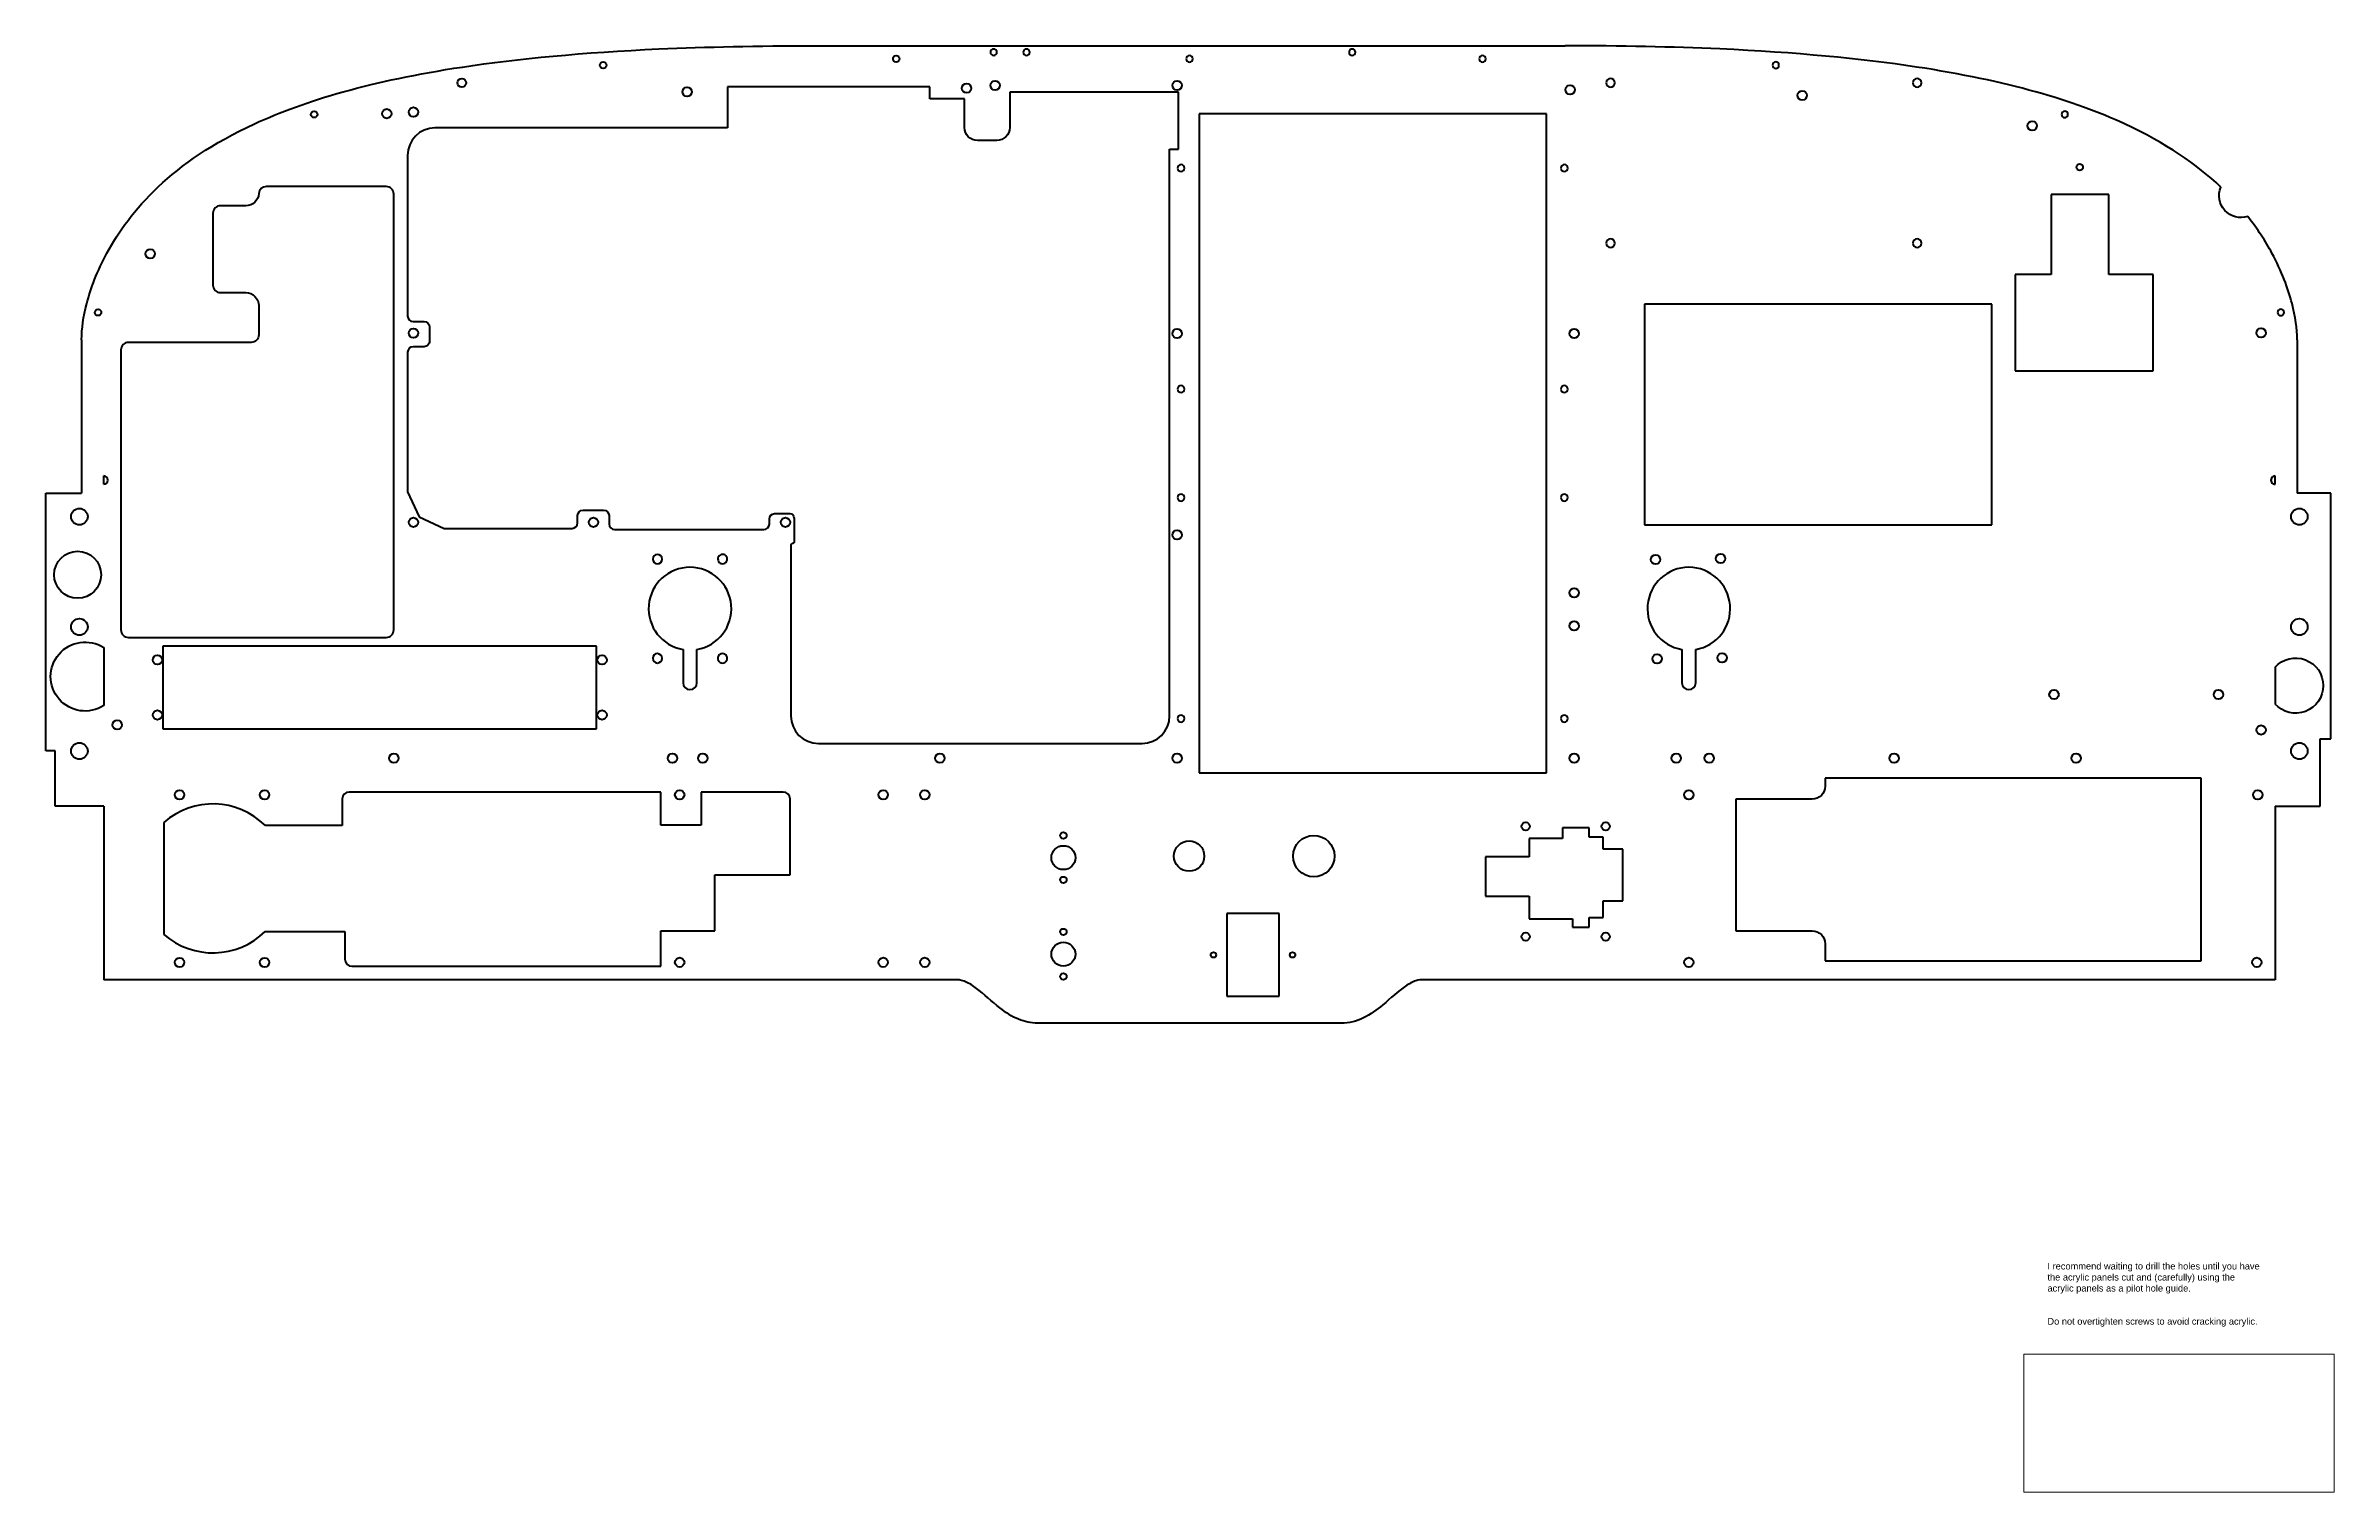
# Model space of a CAD drawing. Header units: inches. Extents: x 1.7 to 43.2, y 0.5 to 26.7.
import ezdxf

# ---------------------------------------------------------------- set-up
doc = ezdxf.new("R2010")
doc.units = ezdxf.units.IN
doc.header["$LTSCALE"] = 0.75
doc.header["$MEASUREMENT"] = 0
for name, color, linetype, lineweight in [('GD&T Symbols', 7, 'Continuous', 25), ('Notes', 7, 'Continuous', 25), ('Visible', 7, 'Continuous', 50)]:
    doc.layers.add(name, color=color, linetype=linetype, lineweight=lineweight)
doc.styles.get("Standard").update_dxf_attribs({"font": 'arial.ttf'})
picture_1 = doc.add_image_def('image1.png', size_in_pixel=(900, 400))

msp = doc.modelspace()

# ---------------------------------------------------------------- linework, layer by layer
at = {"layer": 'Visible', "extrusion": (0, 1, 0)}
for p, q in [((15.66, 26.72), (29.28, 26.72)), ((14.093, 25.974), (14.093, 25.232)), ((17.765, 25.974), (14.093, 25.974)), ((17.765, 25.76), (17.765, 25.974)), ((18.392, 25.76), (17.765, 25.76)), ((18.392, 25.238), (18.392, 25.76)), ((19.212, 25.881), (19.212, 25.238)), ((22.275, 25.881), (19.212, 25.881)), ((22.275, 24.845), (22.275, 25.881)), ((28.944, 25.487), (22.644, 25.487)), ((22.644, 25.487), (22.644, 13.535)), ((28.944, 13.535), (28.944, 25.487)), ((14.093, 25.232), (8.79, 25.232)), ((18.976, 25.001), (18.628, 25.001)), ((8.295, 24.732), (8.295, 21.82)), ((22.112, 24.845), (22.275, 24.845)), ((22.112, 14.569), (22.112, 24.845)), ((7.906, 24.166), (5.735, 24.166)), ((4.766, 23.682), (4.766, 22.382)), ((5.362, 23.819), (4.903, 23.819)), ((8.043, 16.131), (8.043, 24.029)), ((38.094, 24.024), (38.094, 22.573)), ((39.137, 24.024), (38.094, 24.024)), ((39.137, 22.573), (39.137, 24.024)), ((37.443, 22.573), (37.443, 20.823)), ((38.094, 22.573), (37.443, 22.573)), ((39.943, 22.573), (39.137, 22.573)), ((39.943, 20.823), (39.943, 22.573)), ((4.903, 22.245), (5.361, 22.245)), ((5.597, 22.008), (5.597, 21.479)), ((37.02, 22.035), (30.72, 22.035)), ((30.72, 22.035), (30.72, 18.035)), ((37.02, 18.035), (37.02, 22.035)), ((8.395, 21.72), (8.593, 21.72)), ((8.693, 21.62), (8.693, 21.364)), ((2.385, 21.387), (2.385, 18.607)), ((3.096, 21.204), (3.096, 16.131)), ((5.459, 21.341), (3.234, 21.341)), ((8.295, 21.164), (8.295, 18.634)), ((8.593, 21.264), (8.395, 21.264)), ((42.555, 21.387), (42.555, 18.607)), ((37.443, 20.823), (39.943, 20.823)), ((2.785, 18.769), (2.785, 18.919)), ((42.155, 18.769), (42.155, 18.919)), ((1.735, 18.607), (2.385, 18.607)), ((1.735, 13.938), (1.735, 18.607)), ((8.295, 18.634), (8.506, 18.18)), ((11.477, 18.3), (11.848, 18.3)), ((43.168, 18.607), (42.555, 18.607)), ((43.168, 14.153), (43.168, 18.607)), ((8.506, 18.18), (8.959, 17.969)), ((8.959, 17.969), (11.277, 17.969)), ((11.377, 18.069), (11.377, 18.2)), ((11.948, 18.2), (11.948, 18.047)), ((12.048, 17.947), (14.754, 17.947)), ((14.854, 18.047), (14.854, 18.142)), ((14.949, 18.237), (15.224, 18.237)), ((15.301, 18.16), (15.301, 17.716)), ((30.72, 18.035), (37.02, 18.035)), ((15.245, 17.668), (15.245, 14.569)), ((15.277, 17.692), (15.269, 17.692)), ((2.785, 15.809), (2.785, 14.756)), ((3.234, 15.993), (7.906, 15.993)), ((3.86, 15.835), (3.86, 14.335)), ((11.72, 15.835), (3.86, 15.835)), ((11.72, 14.335), (11.72, 15.835)), ((13.29, 15.763), (13.29, 15.17)), ((13.54, 15.17), (13.54, 15.763)), ((31.4, 15.763), (31.4, 15.17)), ((31.65, 15.17), (31.65, 15.763)), ((42.155, 15.452), (42.155, 14.785)), ((3.86, 14.335), (11.72, 14.335)), ((42.97, 12.932), (42.97, 14.153)), ((42.97, 14.153), (43.168, 14.153)), ((1.905, 13.938), (1.735, 13.938)), ((1.905, 12.932), (1.905, 13.938)), ((15.745, 14.069), (21.612, 14.069)), ((22.644, 13.535), (28.944, 13.535)), ((33.997, 13.442), (33.997, 13.294)), ((40.812, 13.442), (33.997, 13.442)), ((40.812, 10.128), (40.812, 13.442)), ((2.785, 12.932), (1.905, 12.932)), ((2.785, 12.932), (2.785, 9.785)), ((7.109, 13.063), (7.109, 12.581)), ((12.888, 13.188), (7.234, 13.188)), ((12.888, 12.589), (12.888, 13.188)), ((13.616, 13.188), (13.616, 12.589)), ((15.107, 13.188), (13.616, 13.188)), ((15.232, 11.688), (15.232, 13.063)), ((33.761, 13.057), (32.38, 13.057)), ((32.38, 13.057), (32.38, 10.673)), ((42.155, 12.932), (42.155, 9.785)), ((42.155, 12.932), (42.97, 12.932)), ((3.875, 12.637), (3.875, 12.581)), ((3.875, 12.581), (3.875, 10.661)), ((7.109, 12.581), (5.716, 12.581)), ((13.616, 12.589), (12.888, 12.589)), ((29.234, 12.541), (29.234, 12.346)), ((29.717, 12.541), (29.234, 12.541)), ((29.717, 12.368), (29.717, 12.541)), ((28.629, 12.346), (28.629, 12.012)), ((29.234, 12.346), (28.629, 12.346)), ((29.973, 12.368), (29.717, 12.368)), ((29.973, 12.152), (29.973, 12.368)), ((30.327, 12.152), (29.973, 12.152)), ((30.327, 11.217), (30.327, 12.152)), ((13.866, 11.688), (15.232, 11.688)), ((13.866, 10.669), (13.866, 11.688)), ((27.841, 12.012), (27.841, 11.303)), ((28.629, 12.012), (27.841, 12.012)), ((27.841, 11.303), (28.629, 11.303)), ((28.629, 11.303), (28.629, 10.89)), ((29.973, 11.217), (30.327, 11.217)), ((29.973, 10.912), (29.973, 11.217)), ((23.151, 10.983), (23.151, 9.487)), ((24.095, 10.983), (23.151, 10.983)), ((24.095, 9.487), (24.095, 10.983)), ((28.629, 10.89), (29.416, 10.89)), ((29.416, 10.89), (29.416, 10.739)), ((29.717, 10.912), (29.973, 10.912)), ((29.717, 10.739), (29.717, 10.912)), ((3.875, 10.661), (3.875, 10.608)), ((5.713, 10.661), (7.158, 10.661)), ((7.158, 10.661), (7.158, 10.155)), ((12.888, 10.669), (13.866, 10.669)), ((12.888, 10.03), (12.888, 10.669)), ((29.416, 10.739), (29.717, 10.739)), ((32.38, 10.673), (33.761, 10.673)), ((33.997, 10.436), (33.997, 10.128)), ((7.283, 10.03), (12.888, 10.03)), ((33.997, 10.128), (40.812, 10.128)), ((18.222, 9.785), (2.785, 9.785)), ((42.155, 9.785), (26.717, 9.785)), ((23.151, 9.487), (24.095, 9.487)), ((25.223, 8.998), (19.716, 8.998))]:
    msp.add_line(p, q, dxfattribs=at)
at = {"layer": 'Visible', "extrusion": (1e-16, 0, -1)}
for centre, radius in [((-18.921, 26.602), 0.0591), ((-19.517, 26.602), 0.0591), ((-25.423, 26.602), 0.0591), ((-22.47, 26.484), 0.0591), ((-27.785, 26.484), 0.0591), ((-33.1, 26.368), 0.0591), ((-30.107, 26.048), 0.0787), ((-35.664, 26.048), 0.0787), ((-38.34, 25.477), 0.0591), ((-22.319, 24.502), 0.0625), ((-29.269, 24.502), 0.0625), ((-30.107, 23.141), 0.0787), ((-35.664, 23.141), 0.0787), ((-42.258, 21.886), 0.0591), ((-22.319, 20.495), 0.0625), ((-29.269, 20.495), 0.0625), ((-22.319, 18.527), 0.0625), ((-29.269, 18.527), 0.0625), ((-22.319, 14.519), 0.0625), ((-29.269, 14.519), 0.0625)]:
    msp.add_circle(centre, radius, dxfattribs=at)
at = {"layer": 'Visible'}
for centre, radius in [((11.84, 26.368), 0.0591), ((17.155, 26.484), 0.0591), ((9.276, 26.048), 0.0787), ((13.363, 25.885), 0.085), ((18.431, 25.951), 0.085), ((18.946, 26.001), 0.085), ((22.246, 26.001), 0.085), ((29.371, 25.923), 0.085), ((33.582, 25.821), 0.085), ((6.6, 25.477), 0.0591), ((7.918, 25.489), 0.085), ((8.4, 25.519), 0.085), ((37.752, 25.269), 0.085), ((38.612, 24.52), 0.0591), ((3.628, 22.95), 0.085), ((2.682, 21.886), 0.0591), ((8.4, 21.51), 0.085), ((22.246, 21.501), 0.085), ((29.446, 21.501), 0.085), ((41.901, 21.513), 0.085), ((2.345, 18.182), 0.15), ((42.595, 18.182), 0.15), ((8.4, 18.079), 0.085), ((11.664, 18.079), 0.085), ((15.145, 18.079), 0.085), ((22.246, 17.851), 0.085), ((2.312, 17.128), 0.425), ((30.921, 17.404), 0.085), ((32.101, 17.422), 0.085), ((29.446, 16.801), 0.085), ((2.345, 16.182), 0.15), ((29.446, 16.201), 0.085), ((42.595, 16.182), 0.15), ((3.76, 15.585), 0.085), ((11.82, 15.585), 0.085), ((30.949, 15.604), 0.085), ((32.129, 15.622), 0.085), ((38.146, 14.955), 0.085), ((41.126, 14.955), 0.085), ((3.76, 14.585), 0.085), ((11.82, 14.585), 0.085), ((3.031, 14.406), 0.085), ((41.901, 14.313), 0.085), ((2.345, 13.932), 0.15), ((8.046, 13.801), 0.085), ((13.096, 13.801), 0.085), ((13.646, 13.801), 0.085), ((17.946, 13.801), 0.085), ((22.246, 13.801), 0.085), ((29.446, 13.801), 0.085), ((31.296, 13.801), 0.085), ((31.896, 13.801), 0.085), ((35.246, 13.801), 0.085), ((38.546, 13.801), 0.085), ((42.595, 13.932), 0.15), ((4.161, 13.139), 0.085), ((5.701, 13.139), 0.085), ((13.228, 13.14), 0.085), ((16.918, 13.14), 0.085), ((17.672, 13.14), 0.085), ((31.525, 13.14), 0.085), ((41.84, 13.14), 0.085), ((20.185, 12.401), 0.0591), ((28.568, 12.566), 0.075), ((30.018, 12.566), 0.075), ((20.185, 11.998), 0.217), ((22.465, 12.026), 0.275), ((24.725, 12.026), 0.375), ((20.185, 11.594), 0.0591), ((20.185, 10.248), 0.217), ((20.185, 10.651), 0.0591), ((28.568, 10.566), 0.075), ((30.018, 10.566), 0.075), ((4.161, 10.099), 0.085), ((5.701, 10.099), 0.085), ((13.228, 10.1), 0.085), ((16.918, 10.1), 0.085), ((17.672, 10.1), 0.085), ((22.906, 10.235), 0.05), ((24.34, 10.235), 0.05), ((31.525, 10.1), 0.085), ((41.823, 10.1), 0.085), ((20.185, 9.844), 0.0591)]:
    msp.add_circle(centre, radius, dxfattribs=at)
for centre, radius, start, end in [((8.795, 24.732), 0.5, 90.5528, 180), ((5.735, 24.029), 0.138, 90, 175.8817), ((7.906, 24.029), 0.138, 0, 90), ((4.903, 23.682), 0.138, 90, 180), ((4.903, 22.382), 0.138, 180, 270), ((8.395, 21.82), 0.1, 180, 270), ((3.234, 21.204), 0.138, 90, 180), ((8.395, 21.164), 0.1, 90, 180), ((2.785, 18.844), 0.075, 270.0004, 89.9996), ((42.155, 18.844), 0.075, 89.9992, 270.0008), ((11.277, 18.069), 0.1, 270, 360), ((12.048, 18.047), 0.1, 180, 270), ((14.754, 18.047), 0.1, 270, 0), ((12.825, 17.413), 0.085, 89.7969, 269.7929), ((12.825, 17.413), 0.085, 269.7969, 89.7929), ((14.005, 17.413), 0.085, 90.2042, 270.2082), ((14.005, 17.413), 0.085, 270.2042, 90.2082), ((15.269, 17.668), 0.024, 90, 180), ((13.415, 16.513), 0.75, 279.5604, 260.4396), ((31.525, 16.513), 0.75, 279.5604, 260.4396), ((3.234, 16.131), 0.138, 180, 270), ((7.906, 16.131), 0.138, 270, 360), ((13.415, 15.763), 0.125, 175.2198, 180), ((13.415, 15.763), 0.125, 0, 4.7802), ((31.525, 15.763), 0.125, 175.2198, 180), ((31.525, 15.763), 0.125, 0, 4.7802), ((12.825, 15.613), 0.085, 89.7992, 269.7951), ((12.825, 15.613), 0.085, 269.7991, 89.7952), ((14.005, 15.613), 0.085, 89.9985, 270.0025), ((14.005, 15.613), 0.085, 269.9985, 90.0025), ((13.415, 15.17), 0.125, 180, 0), ((31.525, 15.17), 0.125, 180, 0), ((15.745, 14.569), 0.5, 180, 270), ((21.612, 14.569), 0.5, 270, 0), ((4.766, 11.622), 1.35, 45.235, 131.2854), ((7.234, 13.063), 0.125, 90, 180), ((15.107, 13.063), 0.125, 360, 90), ((4.766, 11.622), 1.35, 228.7258, 314.5841), ((7.283, 10.155), 0.125, 180, 270)]:
    msp.add_arc(centre, radius, start, end, dxfattribs=at)
at = {"layer": 'Visible', "extrusion": (1e-16, 0, -1)}
for centre, radius, start, end in [((-18.628, 25.238), 0.236, 270, 0), ((-18.976, 25.238), 0.236, 180, 270), ((-41.534, 24), 0.394, 251.6677, 23.2732), ((-5.362, 24.056), 0.236, 184.1183, 270), ((-5.361, 22.008), 0.236, 90, 180), ((-8.593, 21.62), 0.1, 90, 179.9996), ((-5.459, 21.479), 0.138, 180, 270), ((-8.593, 21.364), 0.1, 179.9996, 270), ((-11.477, 18.2), 0.1, 0, 90), ((-11.848, 18.2), 0.1, 90, 180), ((-14.949, 18.142), 0.095, 0, 90), ((-15.224, 18.16), 0.0763, 90, 180), ((-15.277, 17.716), 0.024, 180, 270), ((-2.448, 15.282), 0.625, 237.362, 122.6381), ((-42.527, 15.118), 0.5, 41.824, 318.176), ((-33.761, 13.294), 0.236, 180, 270), ((-33.761, 10.436), 0.236, 90, 180)]:
    msp.add_arc(centre, radius, start, end, dxfattribs=at)
at = {"layer": 'Visible'}
for points, knots in [([(2.385, 21.387), (2.385, 21.592), (2.416, 21.808), (2.477, 22.044), (2.55, 22.324), (2.666, 22.631), (2.843, 22.959), (3.051, 23.345), (3.345, 23.757), (3.775, 24.163), (4.201, 24.564), (4.76, 24.956), (5.517, 25.305), (6.434, 25.728), (7.642, 26.086), (9.288, 26.335), (10.301, 26.488), (11.48, 26.6), (12.853, 26.662), (13.712, 26.701), (14.647, 26.72), (15.66, 26.72)], [0, 0, 0, 0, 0.119959, 0.119959, 0.119959, 0.26273, 0.26273, 0.26273, 0.430837, 0.430837, 0.430837, 0.597092, 0.597092, 0.597092, 0.798546, 0.798546, 0.798546, 0.922468, 0.922468, 0.922468, 1, 1, 1, 1]), ([(41.172, 24.156), (41.17, 24.158), (41.167, 24.161), (41.165, 24.163), (40.739, 24.564), (40.18, 24.956), (39.423, 25.305), (38.506, 25.728), (37.297, 26.086), (35.651, 26.335), (34.639, 26.488), (33.46, 26.6), (32.086, 26.662), (31.227, 26.701), (30.293, 26.72), (29.28, 26.72)], [0.42986, 0.42986, 0.42986, 0.42986, 0.4308374, 0.4308374, 0.4308374, 0.5970915, 0.5970915, 0.5970915, 0.7985458, 0.7985458, 0.7985458, 0.9224681, 0.9224681, 0.9224681, 1, 1, 1, 1]), ([(42.555, 21.387), (42.555, 21.592), (42.523, 21.808), (42.462, 22.044), (42.389, 22.324), (42.274, 22.631), (42.097, 22.959), (41.98, 23.175), (41.837, 23.4), (41.658, 23.627)], [0, 0, 0, 0, 0.1199592, 0.1199592, 0.1199592, 0.2627295, 0.2627295, 0.2627295, 0.3569102, 0.3569102, 0.3569102, 0.3569102]), ([(19.716, 8.998), (19.596, 8.998), (19.483, 9.021), (19.249, 9.117), (19.138, 9.191), (18.884, 9.391), (18.746, 9.525), (18.544, 9.677), (18.478, 9.719), (18.381, 9.76), (18.349, 9.771), (18.285, 9.784), (18.254, 9.787), (18.222, 9.785)], [0, 0, 0, 0, 0.917639, 0.917639, 1.926746, 1.926746, 3.392472, 3.392472, 4.093017, 4.093017, 4.419465, 4.419465, 4.727909, 4.727909, 4.727909, 4.727909]), ([(26.717, 9.785), (26.669, 9.787), (26.621, 9.78), (26.513, 9.745), (26.451, 9.712), (26.256, 9.58), (26.12, 9.45), (25.865, 9.238), (25.752, 9.154), (25.565, 9.063), (25.501, 9.039), (25.364, 9.006), (25.295, 8.998), (25.223, 8.998)], [0, 0, 0, 0, 0.370899, 0.370899, 0.871376, 0.871376, 1.959697, 1.959697, 2.776335, 2.776335, 3.183729, 3.183729, 3.60247, 3.60247, 3.60247, 3.60247])]:
    msp.add_open_spline(points, degree=3, knots=knots, dxfattribs=at)

# ---------------------------------------------------------------- texts
at = {"layer": 'Notes', "insert": (38.027, 4.651), "char_height": 0.12, "attachment_point": 1}
msp.add_mtext_dynamic_manual_height_columns('I recommend waiting to drill the holes until you have the acrylic panels cut and (carefully) using the acrylic panels as a pilot hole guide.\\P\\P\\PDo not overtighten screws to avoid cracking acrylic.', width=3.8966, gutter_width=0.6, heights=[0], dxfattribs=at)

# ---------------------------------------------------------------- pictures from other files: only their frames are drawn
at = {"layer": 'GD&T Symbols', "linetype": 'Continuous', "lineweight": 0}
image = msp.add_image(picture_1, insert=(37.6, 0.492), size_in_units=(5.627, 2.501), dxfattribs=at)
image.dxf.flags = 15

doc.saveas('drawing.dxf')
